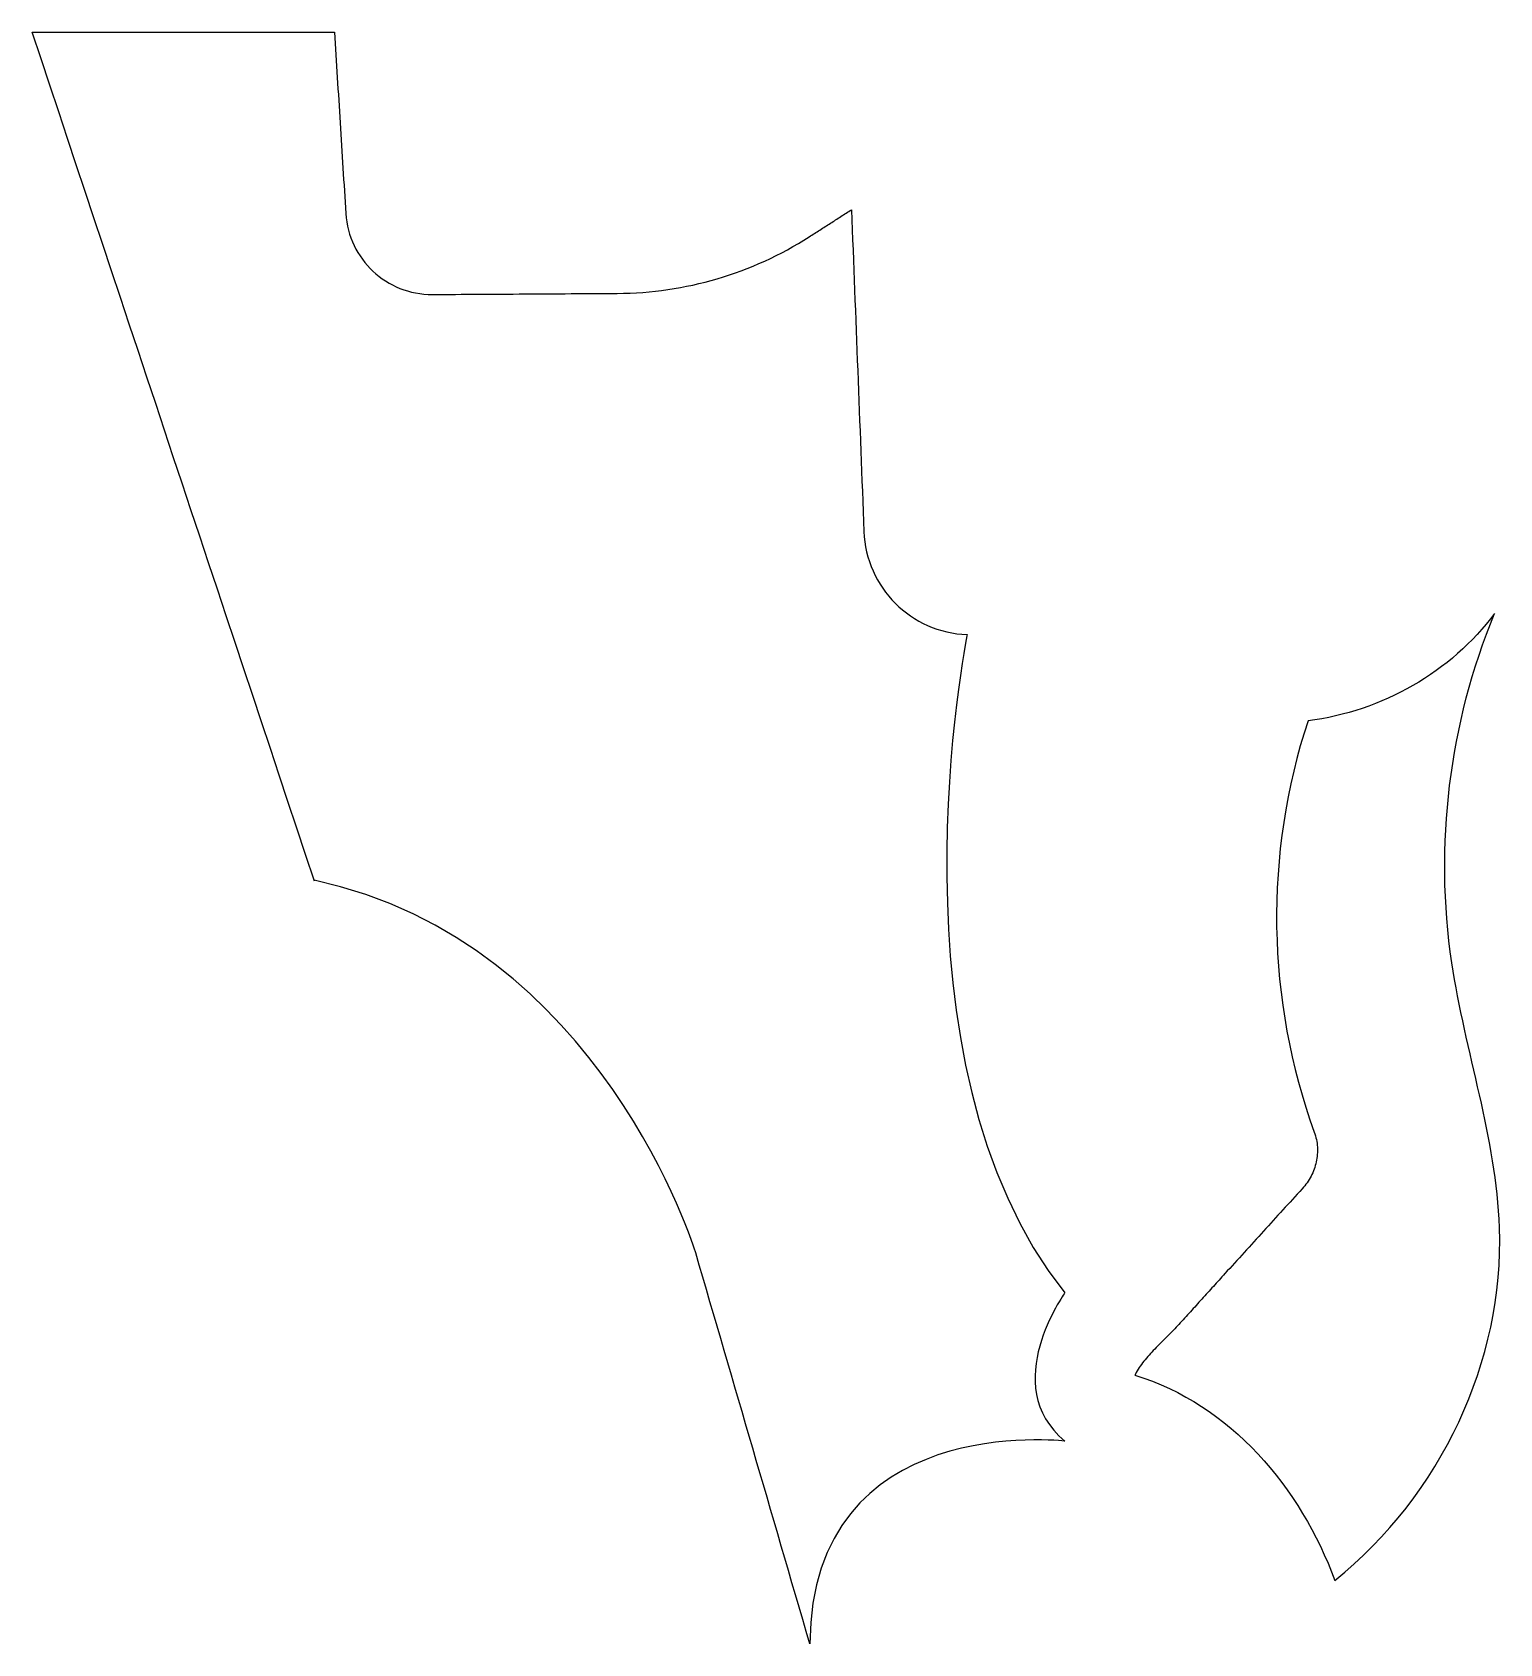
# Model space of a CAD drawing. Header units: metres. Extents: x 30 to 147, y -153 to -82.
# Drawn here: x 89.29 to 111.35, y -105.77 to -81.54 of the extents above; entities that cross this region are included whole.
import ezdxf

# ---------------------------------------------------------------- set-up
doc = ezdxf.new("R2010")
doc.units = ezdxf.units.M

msp = doc.modelspace()

# ---------------------------------------------------------------- linework, layer by layer
for points in [[(93.528896, -94.305374), (93.396308, -93.906594), (93.26372, -93.507814), (93.131132, -93.109034), (92.998544, -92.710254), (92.865956, -92.311474), (92.733368, -91.912694), (92.60078, -91.513914), (92.468192, -91.115134), (92.335604, -90.716354), (92.203016, -90.317574), (92.070428, -89.918794), (91.93784, -89.520014), (91.805252, -89.121234), (91.672664, -88.722454), (91.540076, -88.323674), (91.407488, -87.924894), (91.2749, -87.526114), (91.142312, -87.127334), (91.009724, -86.728554), (90.877136, -86.329774), (90.744548, -85.930994), (90.61196, -85.532214), (90.479372, -85.133434), (90.346784, -84.734654), (90.214196, -84.335874), (90.081608, -83.937094), (89.94902, -83.538314), (89.816432, -83.139534), (89.683844, -82.740754), (89.551256, -82.341974), (89.418668, -81.943194), (89.28608, -81.544414), (89.428066, -81.544414), (89.570052, -81.544414), (89.712038, -81.544414), (89.854024, -81.544414), (89.99601, -81.544414), (90.137996, -81.544414), (90.279982, -81.544414), (90.421968, -81.544414), (90.563954, -81.544414), (90.70594, -81.544414), (90.847926, -81.544414), (90.989912, -81.544414), (91.131898, -81.544414), (91.273884, -81.544414), (91.41587, -81.544414), (91.557856, -81.544414), (91.699842, -81.544414), (91.841828, -81.544414), (91.983814, -81.544414), (92.1258, -81.544414), (92.267786, -81.544414), (92.409772, -81.544414), (92.551758, -81.544414), (92.693744, -81.544414), (92.83573, -81.544414), (92.977716, -81.544414), (93.119702, -81.544414), (93.261688, -81.544414), (93.403674, -81.544414), (93.54566, -81.544414), (93.687646, -81.544414), (93.829632, -81.544414), (93.834966, -81.629504), (93.8403, -81.714594), (93.845634, -81.799684), (93.850968, -81.885028), (93.856302, -81.970118), (93.861636, -82.055208), (93.86697, -82.140298), (93.872304, -82.225388), (93.877638, -82.310478), (93.882972, -82.395568), (93.888306, -82.480912), (93.89364, -82.566002), (93.898974, -82.651092), (93.904308, -82.736182), (93.909642, -82.821272), (93.914976, -82.906362), (93.92031, -82.991706), (93.925644, -83.076796), (93.930978, -83.161886), (93.936312, -83.246976), (93.941646, -83.332066), (93.94698, -83.417156), (93.952314, -83.502246), (93.957648, -83.58759), (93.962982, -83.67268), (93.968316, -83.75777), (93.97365, -83.84286), (93.978984, -83.92795), (93.984318, -84.01304), (93.989652, -84.09813), (93.994986, -84.183474), (94.00032, -84.268564), (94.005908, -84.332572), (94.014544, -84.395564), (94.025974, -84.45754), (94.040452, -84.518246), (94.057724, -84.577936), (94.077536, -84.636356), (94.100142, -84.693506), (94.125288, -84.749132), (94.152974, -84.803488), (94.182946, -84.856066), (94.215204, -84.90712), (94.249748, -84.95665), (94.286578, -85.004402), (94.32544, -85.050376), (94.366334, -85.094318), (94.40926, -85.136482), (94.453964, -85.176614), (94.5007, -85.21446), (94.54896, -85.250274), (94.598998, -85.283802), (94.65056, -85.315044), (94.703646, -85.344), (94.758256, -85.370416), (94.814136, -85.394292), (94.871286, -85.415628), (94.929706, -85.43417), (94.989396, -85.450172), (95.050102, -85.46338), (95.111824, -85.47354), (95.174308, -85.480906), (95.237808, -85.485224), (95.30207, -85.486494), (95.388938, -85.485986), (95.475806, -85.485478), (95.562674, -85.48497), (95.649542, -85.484462), (95.73641, -85.483954), (95.823278, -85.483446), (95.910146, -85.482938), (95.997014, -85.48243), (96.083882, -85.481922), (96.17075, -85.481414), (96.257618, -85.480906), (96.344486, -85.480398), (96.431354, -85.47989), (96.518222, -85.479382), (96.60509, -85.478874), (96.691958, -85.478366), (96.778826, -85.477858), (96.865694, -85.47735), (96.952562, -85.476842), (97.03943, -85.476334), (97.126298, -85.475826), (97.213166, -85.475318), (97.300034, -85.47481), (97.386902, -85.474302), (97.47377, -85.473794), (97.560638, -85.473286), (97.647506, -85.472778), (97.734374, -85.47227), (97.821242, -85.471762), (97.90811, -85.471254), (97.994978, -85.470746), (98.081846, -85.470238), (98.177604, -85.468968), (98.273362, -85.46592), (98.368866, -85.461348), (98.464116, -85.454998), (98.559366, -85.44687), (98.654362, -85.437218), (98.749104, -85.425788), (98.843592, -85.412834), (98.937572, -85.398102), (99.031298, -85.381846), (99.12477, -85.363812), (99.217734, -85.344254), (99.310444, -85.322918), (99.402646, -85.300058), (99.49434, -85.275674), (99.58578, -85.249512), (99.676712, -85.221826), (99.767136, -85.192616), (99.857052, -85.161882), (99.94646, -85.12937), (100.03536, -85.095334), (100.123498, -85.059774), (100.211128, -85.02269), (100.297996, -84.984082), (100.384356, -84.94395), (100.469954, -84.902294), (100.555044, -84.85886), (100.639372, -84.813902), (100.722938, -84.76742), (100.805742, -84.719414), (100.887784, -84.669884), (100.969064, -84.619084), (100.988876, -84.606384), (101.008688, -84.593684), (101.0285, -84.580984), (101.048312, -84.568284), (101.068124, -84.555584), (101.087936, -84.542884), (101.107748, -84.530184), (101.12756, -84.517484), (101.147372, -84.504784), (101.167184, -84.492084), (101.186996, -84.479384), (101.206808, -84.466684), (101.22662, -84.453984), (101.246432, -84.441284), (101.266244, -84.428584), (101.286056, -84.415884), (101.305868, -84.403184), (101.32568, -84.390484), (101.345492, -84.377784), (101.365304, -84.365084), (101.385116, -84.352384), (101.404928, -84.339684), (101.42474, -84.326984), (101.444552, -84.314284), (101.464364, -84.301584), (101.484176, -84.288884), (101.503988, -84.276184), (101.5238, -84.263484), (101.543612, -84.250784), (101.563424, -84.238084), (101.583236, -84.225384), (101.603048, -84.212684), (101.60889, -84.363814), (101.614732, -84.514944), (101.620574, -84.666074), (101.626416, -84.817204), (101.632258, -84.968334), (101.6381, -85.119464), (101.643942, -85.270594), (101.649784, -85.421724), (101.655626, -85.572854), (101.661468, -85.723984), (101.66731, -85.875114), (101.673152, -86.026244), (101.678994, -86.177374), (101.684836, -86.328504), (101.690678, -86.479634), (101.69652, -86.630764), (101.702362, -86.781894), (101.708204, -86.933024), (101.714046, -87.084154), (101.719888, -87.235284), (101.72573, -87.386414), (101.731572, -87.537544), (101.737414, -87.688674), (101.743256, -87.839804), (101.749098, -87.990934), (101.75494, -88.142064), (101.760782, -88.293194), (101.766624, -88.444324), (101.772466, -88.595454), (101.778308, -88.746584), (101.78415, -88.897714), (101.789992, -89.048844), (101.794818, -89.12733), (101.803454, -89.2048), (101.815646, -89.281254), (101.831394, -89.356438), (101.850444, -89.430098), (101.87305, -89.502488), (101.898704, -89.573354), (101.92766, -89.642696), (101.959664, -89.71026), (101.994716, -89.776046), (102.032562, -89.840054), (102.073202, -89.90203), (102.116636, -89.961974), (102.16261, -90.019886), (102.211124, -90.075512), (102.262178, -90.128852), (102.315518, -90.179906), (102.371144, -90.22842), (102.429056, -90.274394), (102.489, -90.317574), (102.550976, -90.358214), (102.614984, -90.39606), (102.68077, -90.430858), (102.748334, -90.462608), (102.817676, -90.49131), (102.888542, -90.516964), (102.960932, -90.539316), (103.034846, -90.558366), (103.11003, -90.57386), (103.186484, -90.585798), (103.263954, -90.59418), (103.34244, -90.599006), (103.338884, -90.617548), (103.32847, -90.671904), (103.312468, -90.76055), (103.291894, -90.881454), (103.26751, -91.033346), (103.240332, -91.214194), (103.211376, -91.42222), (103.181912, -91.6559), (103.152448, -91.913456), (103.124254, -92.193364), (103.098346, -92.493592), (103.07574, -92.812616), (103.057198, -93.148658), (103.043736, -93.500194), (103.036624, -93.865192), (103.036624, -94.242128), (103.044752, -94.629224), (103.062024, -95.024956), (103.089202, -95.427292), (103.127556, -95.834708), (103.177848, -96.245426), (103.241348, -96.657922), (103.318818, -97.070164), (103.411274, -97.480628), (103.519732, -97.88779), (103.645208, -98.289618), (103.788718, -98.684588), (103.951278, -99.070922), (104.13365, -99.446842), (104.337104, -99.81057), (104.562402, -100.160582), (104.81056, -100.4951), (104.807766, -100.499164), (104.799638, -100.510848), (104.786684, -100.530152), (104.769412, -100.556314), (104.748584, -100.589334), (104.724454, -100.628704), (104.697784, -100.673916), (104.669082, -100.72497), (104.638856, -100.781358), (104.607868, -100.842572), (104.576372, -100.908358), (104.54513, -100.978462), (104.51465, -101.052376), (104.48544, -101.129846), (104.458008, -101.210364), (104.433116, -101.29393), (104.411018, -101.379782), (104.392476, -101.46792), (104.377998, -101.557836), (104.368092, -101.649022), (104.36352, -101.741224), (104.364536, -101.834188), (104.371902, -101.927406), (104.385872, -102.020624), (104.407208, -102.113588), (104.436672, -102.20579), (104.474518, -102.296976), (104.521508, -102.386638), (104.577896, -102.474522), (104.644444, -102.560374), (104.72166, -102.643686), (104.810052, -102.724204), (104.79913, -102.722934), (104.76738, -102.719886), (104.716072, -102.715568), (104.646476, -102.710996), (104.560116, -102.706932), (104.458516, -102.704392), (104.342946, -102.703884), (104.214676, -102.706424), (104.07523, -102.712774), (103.926132, -102.723696), (103.768652, -102.739952), (103.60406, -102.762558), (103.43388, -102.792022), (103.259382, -102.82936), (103.08209, -102.875334), (102.903274, -102.93096), (102.724458, -102.996746), (102.546912, -103.073708), (102.37216, -103.162608), (102.201472, -103.264208), (102.036118, -103.37927), (101.877622, -103.508556), (101.727508, -103.653082), (101.587046, -103.81361), (101.457506, -103.990902), (101.340412, -104.18572), (101.237034, -104.398826), (101.148896, -104.631236), (101.077522, -104.883712), (101.023928, -105.157016), (100.989892, -105.45191), (100.97643, -105.769156), (100.922836, -105.585514), (100.869242, -105.401872), (100.815648, -105.21823), (100.762054, -105.034588), (100.70846, -104.850946), (100.654866, -104.667304), (100.601272, -104.483662), (100.547678, -104.30002), (100.494084, -104.116378), (100.44049, -103.932736), (100.386896, -103.749094), (100.333302, -103.565452), (100.279708, -103.38181), (100.226114, -103.198168), (100.17252, -103.014526), (100.118926, -102.830884), (100.065332, -102.647242), (100.011738, -102.4636), (99.958144, -102.279958), (99.90455, -102.096316), (99.850956, -101.912674), (99.797362, -101.729032), (99.743768, -101.54539), (99.690174, -101.361748), (99.63658, -101.178106), (99.582986, -100.994464), (99.529392, -100.810822), (99.475798, -100.62718), (99.422204, -100.443538), (99.36861, -100.259896), (99.315016, -100.076254), (99.261422, -99.892612), (99.257358, -99.87915), (99.244658, -99.83978), (99.223068, -99.77628), (99.192334, -99.68992), (99.152202, -99.582224), (99.102418, -99.45497), (99.042728, -99.309428), (98.972878, -99.147376), (98.892614, -98.970338), (98.801428, -98.779838), (98.69932, -98.5774), (98.586036, -98.364294), (98.461068, -98.142298), (98.324162, -97.91319), (98.175318, -97.67824), (98.014028, -97.438972), (97.840038, -97.19691), (97.653094, -96.953832), (97.452942, -96.711008), (97.239328, -96.470216), (97.011998, -96.232726), (96.770698, -96.000316), (96.51492, -95.77451), (96.244664, -95.556832), (95.959422, -95.348806), (95.659194, -95.151956), (95.343472, -94.967806), (95.012002, -94.79788), (94.664784, -94.643702), (94.30131, -94.50705), (93.921326, -94.389194), (93.524578, -94.291912)], [(108.870242, -104.817418), (109.01807, -104.694736), (109.162088, -104.56799), (109.302042, -104.43718), (109.437932, -104.30256), (109.569758, -104.16413), (109.69752, -104.022144), (109.821218, -103.876856), (109.940598, -103.728266), (110.05566, -103.576374), (110.16615, -103.421434), (110.272322, -103.2637), (110.373922, -103.103172), (110.47095, -102.93985), (110.563152, -102.774242), (110.650528, -102.606094), (110.733332, -102.43566), (110.811056, -102.263194), (110.883954, -102.088696), (110.951772, -101.91242), (111.01451, -101.734366), (111.072168, -101.554788), (111.124492, -101.37394), (111.171736, -101.191568), (111.213392, -101.00818), (111.249714, -100.823776), (111.280448, -100.638356), (111.305848, -100.452174), (111.325406, -100.265484), (111.339376, -100.078286), (111.347504, -99.89058), (111.34979, -99.70262), (111.346234, -99.51466), (111.340646, -99.388422), (111.332772, -99.262438), (111.322612, -99.136708), (111.31042, -99.011232), (111.296196, -98.88601), (111.280194, -98.761042), (111.262414, -98.636328), (111.242856, -98.511614), (111.222028, -98.387154), (111.199676, -98.262694), (111.176308, -98.138488), (111.15167, -98.014282), (111.12627, -97.89033), (111.099854, -97.766378), (111.07293, -97.642426), (111.045244, -97.518728), (111.017304, -97.39503), (110.988856, -97.271332), (110.960408, -97.147634), (110.931706, -97.023936), (110.903258, -96.900238), (110.87481, -96.77654), (110.846616, -96.652588), (110.81893, -96.528636), (110.792006, -96.404684), (110.76559, -96.280478), (110.74019, -96.156272), (110.715552, -96.031812), (110.692184, -95.907352), (110.669832, -95.782638), (110.649004, -95.65767), (110.629446, -95.532702), (110.606078, -95.367094), (110.585758, -95.201232), (110.568232, -95.034862), (110.5535, -94.868238), (110.541562, -94.701614), (110.532418, -94.534736), (110.526068, -94.367604), (110.522512, -94.200472), (110.522004, -94.03334), (110.52429, -93.866208), (110.52937, -93.699076), (110.537244, -93.532198), (110.547912, -93.36532), (110.561374, -93.198696), (110.57763, -93.032326), (110.596426, -92.86621), (110.618016, -92.700348), (110.6424, -92.53474), (110.669578, -92.36964), (110.69955, -92.205048), (110.732316, -92.040964), (110.767876, -91.877388), (110.805976, -91.71432), (110.84687, -91.552014), (110.890558, -91.390216), (110.936786, -91.22918), (110.985808, -91.068906), (111.037624, -90.909394), (111.092234, -90.750644), (111.149384, -90.59291), (111.209328, -90.435938), (111.271812, -90.279982), (111.209582, -90.361516), (111.14532, -90.441272), (111.078772, -90.519504), (111.010192, -90.595958), (110.93958, -90.670634), (110.866936, -90.743532), (110.79226, -90.814652), (110.715806, -90.88374), (110.63732, -90.95105), (110.55731, -91.016328), (110.475522, -91.079574), (110.391956, -91.140788), (110.306866, -91.19997), (110.220252, -91.25712), (110.132114, -91.312238), (110.042706, -91.365324), (109.951774, -91.416124), (109.859572, -91.464638), (109.766354, -91.510866), (109.671866, -91.555062), (109.576108, -91.596718), (109.479334, -91.636088), (109.381544, -91.673172), (109.282992, -91.707716), (109.183424, -91.739974), (109.083094, -91.769692), (108.982002, -91.79687), (108.880148, -91.821508), (108.777786, -91.843606), (108.674662, -91.863164), (108.57103, -91.879928), (108.46689, -91.894152), (108.406946, -92.082112), (108.351066, -92.271342), (108.29925, -92.461588), (108.251498, -92.65285), (108.20781, -92.844874), (108.168186, -93.03766), (108.132626, -93.231208), (108.10113, -93.425518), (108.073698, -93.620336), (108.05033, -93.815662), (108.031026, -94.011496), (108.015786, -94.207584), (108.00461, -94.403926), (107.997498, -94.600522), (107.99445, -94.797118), (107.995466, -94.993714), (108.000546, -95.19031), (108.00969, -95.386652), (108.022898, -95.582994), (108.04017, -95.778828), (108.061506, -95.974408), (108.086906, -96.16948), (108.11637, -96.364044), (108.149644, -96.5581), (108.186982, -96.751394), (108.228384, -96.943926), (108.27385, -97.135696), (108.32338, -97.32645), (108.376974, -97.516188), (108.434378, -97.70491), (108.495846, -97.892362), (108.561378, -98.078544), (108.570776, -98.105976), (108.579158, -98.133662), (108.586524, -98.161602), (108.592874, -98.189542), (108.598208, -98.217482), (108.602526, -98.245676), (108.605574, -98.27387), (108.607606, -98.302064), (108.608876, -98.330258), (108.60913, -98.358452), (108.608368, -98.386646), (108.60659, -98.41484), (108.603796, -98.44278), (108.599986, -98.47072), (108.595414, -98.498406), (108.589826, -98.526092), (108.583222, -98.553524), (108.575856, -98.580702), (108.567474, -98.60788), (108.558076, -98.634804), (108.547916, -98.661474), (108.53674, -98.687636), (108.524802, -98.713544), (108.511848, -98.739198), (108.498132, -98.764598), (108.483654, -98.78949), (108.46816, -98.813874), (108.451904, -98.838004), (108.434886, -98.861626), (108.417106, -98.88474), (108.39831, -98.907346), (108.378752, -98.929444), (108.34243, -98.969322), (108.306108, -99.0092), (108.269786, -99.049078), (108.233464, -99.088956), (108.197142, -99.128834), (108.16082, -99.168712), (108.124498, -99.20859), (108.088176, -99.248468), (108.051854, -99.288346), (108.015532, -99.328224), (107.97921, -99.368102), (107.942888, -99.40798), (107.906566, -99.447858), (107.870244, -99.487736), (107.833922, -99.527614), (107.7976, -99.567492), (107.761278, -99.60737), (107.724956, -99.647248), (107.688634, -99.687126), (107.652312, -99.727004), (107.61599, -99.766882), (107.579668, -99.80676), (107.543346, -99.846638), (107.507024, -99.886516), (107.470702, -99.926394), (107.43438, -99.966272), (107.398058, -100.00615), (107.361736, -100.046028), (107.325414, -100.085906), (107.289092, -100.125784), (107.25277, -100.165662), (107.216448, -100.20554), (107.194858, -100.229416), (107.173268, -100.253292), (107.151678, -100.277168), (107.130088, -100.301044), (107.108498, -100.32492), (107.086908, -100.348796), (107.065318, -100.372672), (107.043728, -100.396548), (107.022138, -100.420424), (107.000548, -100.4443), (106.978958, -100.468176), (106.957368, -100.492052), (106.935778, -100.515928), (106.914188, -100.539804), (106.892598, -100.56368), (106.871008, -100.587556), (106.849418, -100.611432), (106.827828, -100.635308), (106.806238, -100.659184), (106.784648, -100.68306), (106.763058, -100.706936), (106.741468, -100.730812), (106.719878, -100.754688), (106.698288, -100.778564), (106.676698, -100.80244), (106.655108, -100.826316), (106.633518, -100.850192), (106.611928, -100.874068), (106.590338, -100.897944), (106.568748, -100.92182), (106.547158, -100.945696), (106.525568, -100.969572), (106.50601, -100.990654), (106.486198, -101.01199), (106.465878, -101.033326), (106.445304, -101.054662), (106.424222, -101.075998), (106.402886, -101.097588), (106.381296, -101.119178), (106.359706, -101.140768), (106.337862, -101.162358), (106.316018, -101.184202), (106.29392, -101.206046), (106.271822, -101.22789), (106.249724, -101.249988), (106.227626, -101.272086), (106.205782, -101.294438), (106.183938, -101.31679), (106.162348, -101.339142), (106.140758, -101.361748), (106.119422, -101.384354), (106.098594, -101.407214), (106.07802, -101.430074), (106.0577, -101.453188), (106.037888, -101.476302), (106.01833, -101.49967), (105.99928, -101.523038), (105.980738, -101.54666), (105.962958, -101.570536), (105.945686, -101.594412), (105.928922, -101.618542), (105.91292, -101.642672), (105.89768, -101.667056), (105.883202, -101.691694), (105.88244, -101.692964), (105.881678, -101.694234), (105.880916, -101.695504), (105.880154, -101.696774), (105.879392, -101.698044), (105.87863, -101.699314), (105.877868, -101.700584), (105.87736, -101.701854), (105.876852, -101.703124), (105.876344, -101.704394), (105.875836, -101.705664), (105.875328, -101.706934), (105.87482, -101.708204), (105.874312, -101.709474), (105.873804, -101.710744), (105.873296, -101.712014), (105.872788, -101.713284), (105.87228, -101.714554), (105.871772, -101.715824), (105.871264, -101.717094), (105.870756, -101.718364), (105.870248, -101.719634), (105.86974, -101.720904), (105.869232, -101.722174), (105.868724, -101.723444), (105.868216, -101.724714), (105.867708, -101.725984), (105.8672, -101.727254), (105.866692, -101.728524), (105.866184, -101.729794), (105.865676, -101.731064), (105.865168, -101.732334), (105.998518, -101.775768), (106.129582, -101.823774), (106.25836, -101.876352), (106.384852, -101.933248), (106.509058, -101.994462), (106.630978, -102.059994), (106.750358, -102.129336), (106.867452, -102.202742), (106.982006, -102.279958), (107.09402, -102.36073), (107.203494, -102.445058), (107.310428, -102.532942), (107.414822, -102.624128), (107.516676, -102.718362), (107.61599, -102.815644), (107.71251, -102.915974), (107.80649, -103.019098), (107.897676, -103.124762), (107.986068, -103.23322), (108.071666, -103.343964), (108.15447, -103.456994), (108.23448, -103.57231), (108.311442, -103.689658), (108.38561, -103.809038), (108.45673, -103.930196), (108.525056, -104.053132), (108.590334, -104.177592), (108.652564, -104.303322), (108.711746, -104.430576), (108.767626, -104.558846), (108.820458, -104.688386), (108.870242, -104.818688)]]:
    msp.add_lwpolyline(points)

doc.saveas('drawing.dxf')
